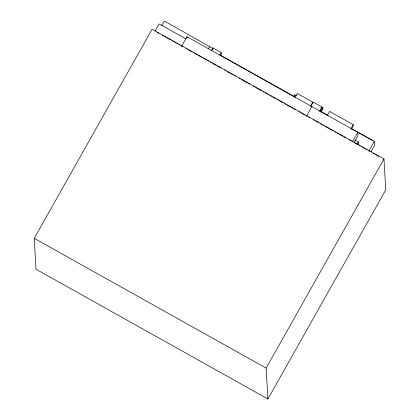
<?xml version="1.0" encoding="UTF-8"?>
<svg xmlns="http://www.w3.org/2000/svg" width="420" height="420" viewBox="0 0 420 420"><rect width="100%" height="100%" fill="white"/><g stroke="black" fill="none" stroke-linecap="round" stroke-linejoin="round"><path stroke-width="0.63" d="M34.241 238.35L152.093 29.195L383.975 158.949L385.76 189.845L267.908 399L36.026 269.246L34.241 238.35L266.123 368.104L267.908 399M155.017 31.227L159.149 23.887L186.018 38.924M161.69 25.641L164.309 21L212.961 48.51L212.929 47.932L221.225 52.574L221.309 53.98L220.432 55.529M181.681 46.142L187 36.708L372.54 140.527M208.546 48.678L209.711 46.61M211.475 50.51L212.929 47.932M212.09 50.059L212.672 49.024M219.77 55.151L221.225 52.574M293.601 96.878L294.777 94.789L296.378 95.681M294.924 97.661L297.286 93.471L312.974 102.249L311.204 105.389M310.601 106.239L312.963 102.05L322.004 107.111L319.951 110.975M306.579 116.03L311.897 106.596M319.641 111.295L322.004 107.111M320.544 111.993L322.901 107.809L322.014 107.31M321.195 111.967L322.964 108.827L322.901 107.809M327.479 115.059L329.543 111.4L353.236 124.656L353.294 125.69L351.23 129.35M350.873 128.84L353.236 124.656M352.443 141.697L357.761 132.258L357.961 135.723L354.207 142.385M357.068 144.134L358.318 141.913L354.9 140.002M357.798 144.863L358.428 143.75L358.318 141.913M368.933 150.922L374.32 141.362L351.414 128.546M371.044 151.762L374.561 145.52L374.32 141.362M266.123 368.104L383.975 158.949M220.29 55.172L294.152 96.505M321.069 111.568L327.941 115.411M157.19 32.382L158.907 33.343M162.335 35.259L163.48 35.899M164.624 36.54L165.764 37.18M166.908 37.816L170.336 39.737M172.053 40.698L173.197 41.333M174.337 41.974L175.481 42.614M176.626 43.255L177.77 43.895M178.909 44.536L180.054 45.171M181.198 45.812L182.91 46.772M186.344 48.694L187.483 49.329M188.627 49.97L192.055 51.891M193.2 52.532L194.345 53.167M195.489 53.807L197.201 54.768M198.345 55.409L201.773 57.325M202.918 57.965L206.346 59.887M207.491 60.527L208.63 61.163M210.347 62.123L211.491 62.764M212.636 63.404L216.064 65.321M217.208 65.961L220.637 67.883M224.637 70.119L225.782 70.76M226.921 71.4L230.349 73.316M231.494 73.957L233.21 74.918M234.355 75.558L235.494 76.198M238.922 78.115L240.067 78.755M241.211 79.396L247.501 82.913M248.64 83.554L249.785 84.194M253.213 86.111L254.357 86.751M255.502 87.392L261.786 90.909M262.93 91.549L264.075 92.19M265.214 92.825L266.359 93.466M267.503 94.106L268.648 94.747M269.787 95.387L271.504 96.343M272.648 96.983L276.077 98.905M277.221 99.545L278.36 100.18M279.505 100.821L282.933 102.742M284.65 103.703L285.794 104.339M286.933 104.979L290.367 106.901M291.506 107.541L292.651 108.176M293.795 108.817L295.507 109.778M298.94 111.699L300.08 112.334M301.224 112.975L304.652 114.896M305.797 115.537L306.941 116.172M308.653 117.133L309.797 117.773M313.226 119.695L314.37 120.33M315.514 120.971L318.943 122.892M320.659 123.848L321.799 124.488M322.943 125.129L324.088 125.769M325.232 126.41L328.661 128.326M329.805 128.966L333.233 130.888M334.945 131.843L336.089 132.484M337.234 133.124L338.378 133.765M339.518 134.405L342.951 136.322M344.09 136.962L345.807 137.923M349.235 139.839L350.38 140.48M351.524 141.12L352.663 141.761M353.808 142.401L357.236 144.317M358.953 145.278L360.098 145.918M361.237 146.559L362.381 147.2M363.526 147.835L364.665 148.475M365.81 149.116L366.954 149.756M368.099 150.397L369.81 151.352M373.244 153.274L374.383 153.914M375.527 154.555L378.956 156.471M294.777 94.789L294.814 95.345M187 36.708L187.063 37.847"/></g></svg>
